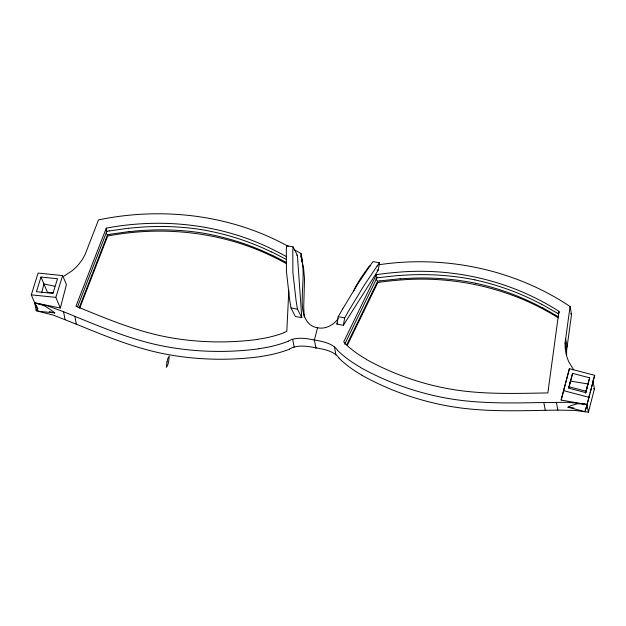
<?xml version="1.0" encoding="UTF-8"?>
<svg xmlns="http://www.w3.org/2000/svg" width="626" height="626" viewBox="0 0 626 626"><rect width="100%" height="100%" fill="white"/><g stroke="black" fill="none" stroke-linecap="round" stroke-linejoin="round"><path stroke-width="0.94" d="M379.106 264.712C445.102 254.97 514.447 269.313 570.059 306.513L571.53 314.354L566.585 350.716L566.608 355.458M570.059 306.513L565.121 342.884L565.168 348.377L566.107 354.011A51.567 46.66 -10.6 0 0 569.05 362.305L573.682 369.817M288.813 290.605L286.802 331.42L284.157 332.5M304.213 316.983L303.72 306.748L304.549 278.805L303.579 268.468L300.95 255.987L301.067 253.553L294.11 249.594M302.413 263.828L302.538 261.386L301.067 253.553M548.36 389.153L547.875 392.925C514.204 393.48 480.173 394.771 446.901 388.464A247.505 223.944 -10.6 0 1 441.846 387.471C415.476 381.915 389.841 372.486 366.28 359.402M548.407 388.824L558.94 311.325C511.137 280.691 453.169 267.232 396.72 272.349A277.576 251.159 -10.6 0 0 378.777 274.321L376.367 274.657L343.705 341.882L345.575 343.784M342.688 308.923L357.689 284.157L370.615 264.908A81.192 8.302 -59.8 0 1 373.033 261.59L379.505 262.764L378.19 270.182L343.377 325.285L336.913 324.104L338.228 316.678A94.088 9.273 -59.7 0 1 342.688 308.915M343.377 325.285L344.691 317.867A94.088 9.273 -59.7 0 1 349.151 310.105L364.152 285.346L377.087 266.089M561.139 400.053L569.394 368.691L594.7 375.334L589.019 397.322L587.008 404.646L561.139 400.053L569.394 368.691M572.602 373.37L568.776 388.175L585.819 392.643L589.637 377.838L572.602 373.37L570.709 380.248M585.482 393.065L589.637 377.838M582.908 403.817L577.102 403.817L570.896 405.726A62.78 31.167 14.5 0 0 567.978 407.221L585.067 411.697L586.945 404.873A12.184 6.049 14.5 0 0 582.908 403.801M260.424 356.648C231.894 360.388 202.754 360.114 174.31 355.654A257.975 233.42 -10.6 0 1 169.004 354.739C138.072 349.3 108.807 337.469 79.885 325.63L53.562 315.207L36.222 310.762L36.598 309.307M41.629 292.89L43.937 284.001L54.752 286.223M60.346 308.039L66.434 284.58L62.631 275.589L38.092 273.069L31.3 294.854L34.829 303.195L34.79 302.796L60.346 308.039L55.839 297.373L62.631 275.589M316.052 347.062L315.856 347.829L314.385 339.996L317.554 327.774C325.622 329.456 333.564 325.035 338.228 318.618M568.682 388.018L569.19 386.046M569.449 385.06L569.699 384.074M569.957 383.089L570.474 381.109L587.955 383.957L585.654 392.838M587.008 404.646L589.645 394.474M590.021 393.018L591.155 388.66M591.531 387.212L593.033 381.398L594.442 388.91L588.401 412.213L574.637 410.39L557.844 410.116C520.535 410.625 482.81 412.62 445.923 405.617A257.975 233.42 -10.6 0 1 440.657 404.584C413.16 398.793 386.43 388.957 361.875 375.287M570.474 381.109L568.924 386.743L585.959 391.211M592.54 382.228L594.7 375.334M585.067 411.697L586.945 404.873M592.799 382.243L593.033 381.398M40.987 277.036L36.418 291.708L52.936 293.406L57.514 278.734L40.987 277.036L47.435 292.272L53.265 292.866M77.483 302.303L106.256 228.154C162.275 217.566 221.792 224.038 273.014 249.617A277.576 251.159 -10.6 0 1 286.677 256.762M78.07 305.449L106.788 231.456L106.107 231.072M79.205 307.695L107.437 234.946L106.115 232.982M79.643 308.344L107.727 235.994L107.484 234.719L109.918 234.296M77.358 302.616L75.934 306.216C106.514 318.673 137.227 331.811 169.936 337.578A247.505 223.944 -10.6 0 0 175.022 338.447C202.3 342.727 230.243 342.993 257.607 339.433M77.475 306.951L77.906 305.856M344.707 344.198L376.883 277.967L376.328 277.561M346.984 344.3L377.541 281.395L375.921 278.742M347.219 345.513L377.83 282.49L377.595 281.215L379.951 280.886M353.463 291.419C357.415 282.17 363.557 274.141 369.27 266.081L370.373 265.933M336.913 324.104L337.657 322.969M63.907 276.16L71.834 270.956A51.567 46.66 -10.6 0 0 78.618 264.446L82.256 259.649L85.019 254.68L98.525 219.882C162.337 206.682 230.884 214.616 288.218 246.339M288.124 341.154C296.262 336.608 305.903 338.361 314.463 340.004M289.595 348.995C297.726 344.441 307.366 346.201 315.927 347.845M109.292 230.939L106.858 231.362L106.256 228.154M110.004 234.28L129.112 231.581M107.727 235.994C163.738 225.399 223.263 231.87 274.478 257.45A277.576 251.159 -10.6 0 1 286.465 263.671M109.37 230.931L128.486 228.232M258.961 348.815C230.423 352.555 201.282 352.281 172.846 347.813A257.975 233.42 -10.6 0 1 167.541 346.906C131.304 340.521 97.468 325.442 63.578 311.732L48.171 306.091L34.759 302.929L36.222 310.762M379.325 277.545L376.969 277.874L376.367 274.657M379.379 277.537L399.49 275.393M380.005 280.878L400.116 278.734M377.83 282.49L380.24 282.154A277.576 251.159 -10.6 0 1 398.191 280.182C453.819 275.174 510.965 288.093 558.329 317.883M360.412 367.454C384.967 381.124 411.697 390.96 439.186 396.751A257.975 233.42 -10.6 0 0 444.46 397.784C475.244 403.637 506.731 403.183 537.922 402.612L567.571 402.291L585.42 404.083L586.938 404.38L588.401 412.213M31.3 294.854L55.839 297.373M38.851 303.86L44.79 306.02L51.512 310.3A62.78 30.713 17.3 0 1 54.791 312.93L38.225 311.232L34.939 303.454L37.27 307.421M567.978 407.213L569.996 407.456A111.021 96.365 15.4 0 1 574.034 408.011M594.442 388.91L593.417 388.769M293.117 246.887L286.645 245.697A81.192 17.09 80.3 0 0 286.317 249.406L286.426 271.332L289.58 299.165A94.088 20.126 80.1 0 0 291.027 308.008L295.308 316.459L301.771 317.648L297.397 255.338L293.117 246.887A81.192 17.09 80.3 0 0 292.788 250.596L292.89 272.521L296.043 300.355A94.088 20.126 80.1 0 0 297.499 309.197M296.591 255.189L297.397 255.338M376.977 269.955L378.19 270.182M291.027 308.008L297.491 309.197L301.771 317.648M338.228 316.678L344.691 317.867M314.111 339.941L314.612 340.035M315.574 347.774L316.083 347.868M314.26 339.973C322.664 341.514 332.14 342.978 337.68 350.263M315.778 347.813C324.057 349.331 333.642 350.818 339.151 358.095M585.005 410.163L585.435 410.273M563.713 390.687L589.019 397.322M54.798 312.93L52.991 312.468A111.021 89.471 -22.9 0 0 49.344 311.607M317.515 327.766C304.056 325.716 301.709 310.081 302.256 298.915C302.241 284.634 304.917 269.978 300.95 255.987M271.723 251.918L286.325 259.446M272.349 255.259L286.301 262.435M541.427 304.103L557.469 313.258M542.053 307.452L558.666 316.959M301.302 260.69L302.538 261.386M570.583 313.767L571.53 314.354M558.783 314.072L557.531 313.297M37.732 308.219L37.967 308.618M565.654 338.963L567.117 346.796M565.121 342.884L566.585 350.716M558.94 311.325L559.237 312.93M556.381 402.268L557.844 410.116M543.814 402.502L545.277 410.335M334.456 346.968L335.919 354.809M292.686 339.3L294.157 347.133M74.885 316.349L76.349 324.182M63.578 311.732L65.041 319.573M288.203 341.334A119.942 108.525 -10.6 0 1 258.937 348.666M289.666 349.167A119.942 108.525 -10.6 0 1 260.408 356.499M284.227 332.672A109.472 99.049 -10.6 0 1 257.591 339.284M34.946 303.469A12.184 5.963 17.3 0 1 38.851 303.845M377.079 266.105A81.192 8.302 -59.8 0 1 379.497 262.779M360.498 367.321A119.942 108.525 -10.6 0 1 337.531 350.396M361.969 375.162A119.942 108.525 -10.6 0 1 338.995 358.228M366.366 359.269A109.472 99.049 -10.6 0 1 345.427 343.917M399.498 275.526A252.755 228.654 -10.6 0 1 474.962 279.853M474.97 279.9A251.879 227.841 -10.6 0 1 541.349 304.22M475.596 283.249A251.879 227.95 -10.6 0 1 541.967 307.577M400.124 278.883A252.755 228.772 -10.6 0 1 475.58 283.21M128.502 228.341A251.879 227.872 -10.6 0 1 200.891 229.515M200.907 229.523A252.755 228.639 -10.6 0 1 271.645 252.051M272.263 255.408A252.755 228.748 -10.6 0 0 201.525 232.88A251.879 227.966 -10.6 0 0 129.128 231.706M167.017 361.797L166.367 367.321L167.674 365.334L168.652 361.57L169.294 356.037L167.987 358.033L167.017 361.797"/></g></svg>
